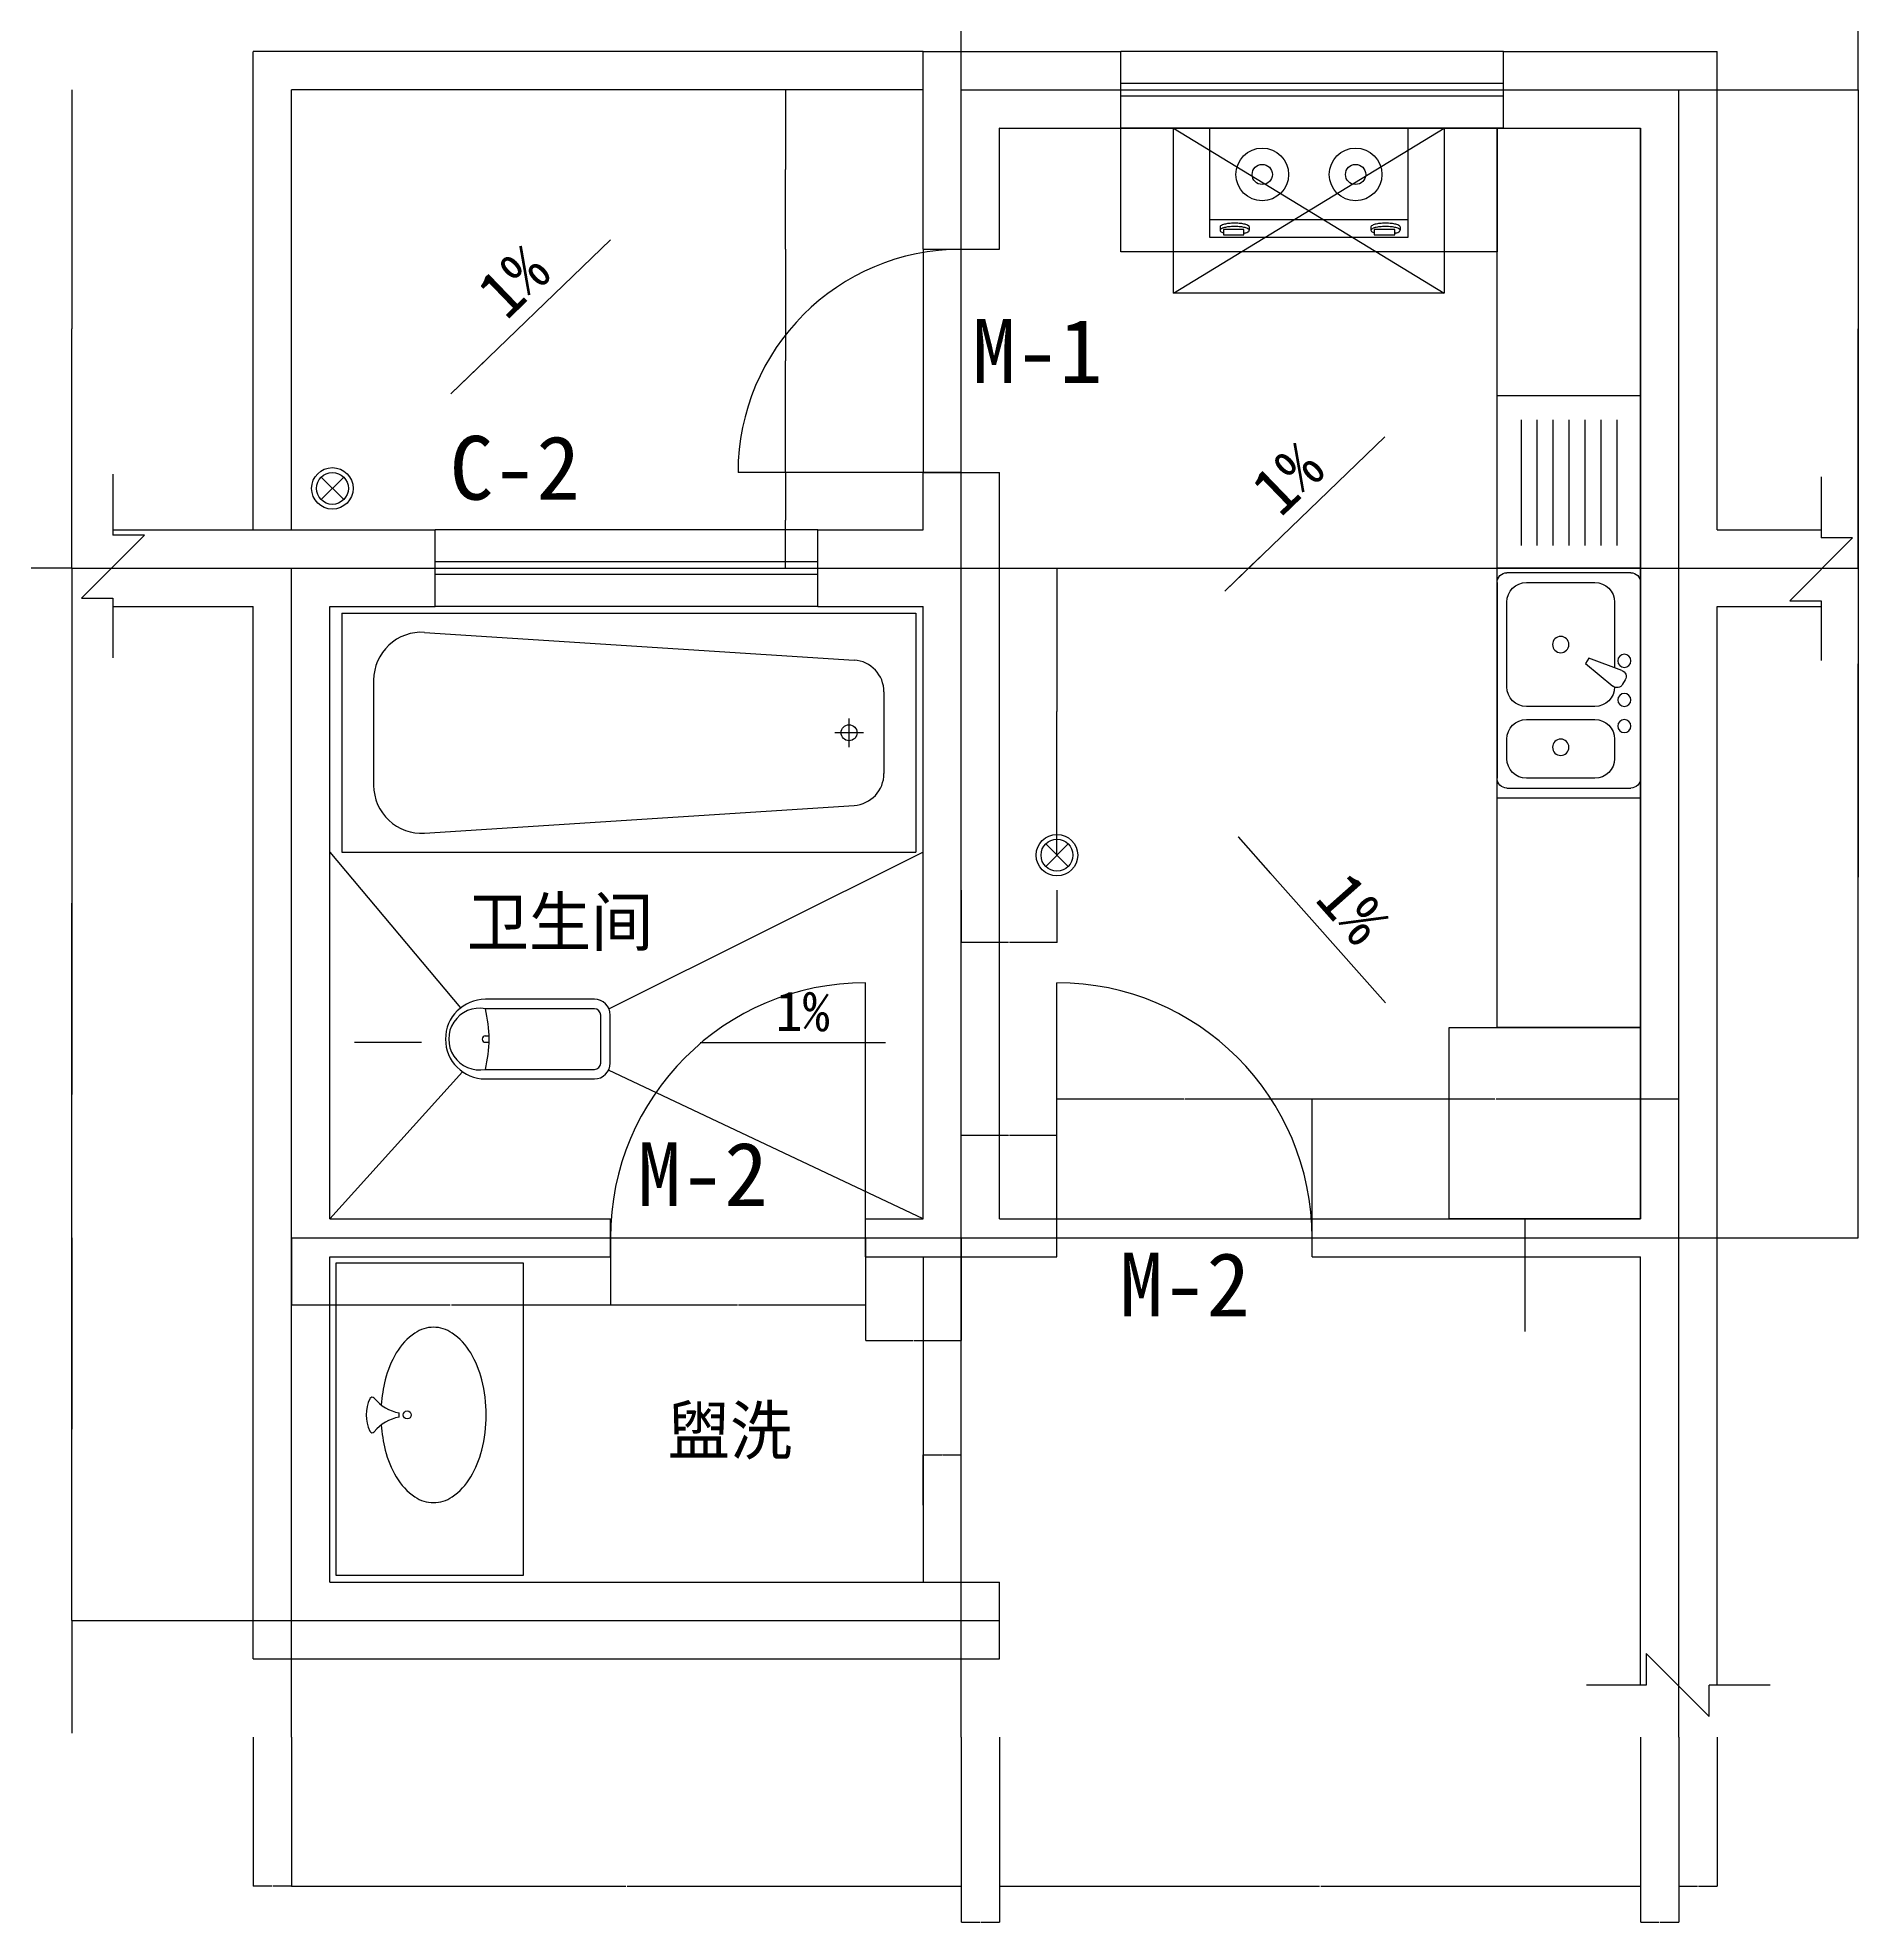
# Model space of a CAD drawing. Header units: metres. Extents: x -237648 to -195598, y -93947 to -64247.
# Drawn here: x -233630 to -227922, y -73260 to -67351 of the extents above; entities that cross this region are included whole.
import ezdxf

# ---------------------------------------------------------------- set-up
doc = ezdxf.new("R2010")
doc.units = ezdxf.units.M
for name, color, linetype in [('AXI', 1, 'Continuous'), ('PJ', 21, 'Continuous'), ('W', 5, 'Continuous')]:
    doc.layers.add(name, color=color, linetype=linetype)
doc.dimstyles.get("Standard").update_dxf_attribs({"dimtxt": 2.5, "dimasz": 2.5, "dimexe": 1.25, "dimexo": 0.625, "dimtad": 1, "dimcen": 2.5, "dimazin": 3, "dimtfac": 1, "dimtmove": 0, "dimatfit": 3})

# ---------------------------------------------------------------- blocks, each defined once
blk = doc.blocks.new('_E25ESP')
at = {"color": 0, "linetype": 'ByBlock'}
for p, q in [((0, -306.82), (0, 306.82)), ((30.68, 337.5), (419.32, 337.5)), ((357.95, 306.82), (143.18, 306.82)), ((450, 306.82), (450, -306.82)), ((81.82, 245.45), (81.82, 39.98)), ((419.32, -20.45), (419.32, 245.45)), ((58.92, 31.4), (162.53, 70.22)), ((162.53, 70.22), (172.76, 52.51)), ((48.39, 2.02), (56.63, -12.25)), ((172.76, 52.51), (87.34, -17.81)), ((143.18, -81.82), (357.95, -81.82)), ((357.95, -122.73), (143.18, -122.73)), ((81.82, -184.09), (81.82, -245.45)), ((419.32, -245.45), (419.32, -184.09)), ((419.32, -337.5), (30.68, -337.5)), ((143.18, -306.82), (357.95, -306.82))]:
    blk.add_line(p, q, dxfattribs=at)
for centre, radius in [((250.57, 112.5), 25.57), ((51.14, 61.36), 20.45), ((51.14, -61.36), 20.45), ((51.14, -143.18), 20.45), ((250.57, -209.66), 25.57)]:
    blk.add_circle(centre, radius, dxfattribs=at)
for centre, radius, start, end in [((30.68, 306.82), 30.68, 90, 180), ((143.18, 245.45), 61.36, 90, 180), ((357.95, 245.45), 61.36, 0, 90), ((419.32, 306.82), 30.68, 0, 90), ((66.1, 12.25), 20.45, 110.54, 210), ((74.34, -2.02), 20.45, 210, 309.46), ((143.18, -20.45), 61.36, 180, 270), ((357.95, -20.45), 61.36, 270, 0), ((143.18, -184.09), 61.36, 90, 180), ((357.95, -184.09), 61.36, 0, 90), ((143.18, -245.45), 61.36, 180, 270), ((357.95, -245.45), 61.36, 270, 0), ((30.68, -306.82), 30.68, 180, 270), ((419.32, -306.82), 30.68, 270, 0)]:
    blk.add_arc(centre, radius, start, end, dxfattribs=at)
blk = doc.blocks.new('KXP')
at = {"layer": 'PJ', "linetype": 'ByBlock'}
blk.add_line((-388.31, 496.85), (-388.31, 509.94), dxfattribs=at)
at = {"layer": 'PJ'}
blk.add_lwpolyline([(-585.9, 980), (0, 980), (0, 0), (-585.9, 0)], close=True, dxfattribs=at)
for points in [[(-444.66, 472.02, 0.04), (-432.26, 393.22, 0.07), (-397.42, 308.94, 0.11), (-338.84, 246.5, 0.15), (-280.74, 228.39, 0.15), (-222.65, 246.5, 0.11), (-164.07, 308.94, 0.07), (-129.23, 393.22, 0.06), (-115.74, 503.39, 0.06), (-129.23, 613.57, 0.07), (-164.07, 697.85, 0.11), (-222.65, 760.29, 0.15), (-280.74, 778.39, 0.15)], [(-280.74, 778.39, 0.15), (-338.84, 760.29, 0.11), (-397.42, 697.85, 0.07), (-432.26, 613.57, 0.04), (-444.66, 534.77, 0.06)]]:
    blk.add_lwpolyline(points, format="xyb", dxfattribs=at)
at = {"layer": 'PJ', "linetype": 'ByBlock'}
blk.add_circle((-363.18, 503.39), 12.57, dxfattribs=at)
at = {"layer": 'PJ'}
for centre, radius, start, end in [((-375.32, 503.39), 116.63, 154.02, 205.98), ((-472.97, 550.98), 8, 39.44, 154.02), ((-364.6, 640.12), 132.32, 219.44, 259.68), ((-364.6, 366.67), 132.32, 100.32, 140.56), ((-472.97, 455.81), 8, 205.98, 320.56)]:
    blk.add_arc(centre, radius, start, end, dxfattribs=at)
blk = doc.blocks.new('BATH1')
for p, q in [((383.61, 1800.49), (383.61, 1050.49)), ((383.61, 1800.49), (2183.61, 1800.49)), ((2183.61, 1800.49), (2183.61, 1050.49)), ((643.26, 1740.19), (1990.05, 1653.3)), ((483.61, 1590.5), (483.61, 1260.48)), ((2083.61, 1553.51), (2083.61, 1297.47)), ((2019.09, 1425.49), (1929.09, 1425.49)), ((1974.09, 1380.49), (1974.09, 1470.49)), ((643.26, 1110.79), (1990.05, 1197.68)), ((383.61, 1050.49), (2183.61, 1050.49))]:
    blk.add_line(p, q)
blk.add_circle((1974.09, 1425.49), 25)
for centre, radius, start, end in [((633.61, 1590.5), 150, 86.31, 180), ((1983.61, 1553.51), 100, 0, 86.31), ((633.61, 1260.48), 150, 180, 273.69), ((1983.61, 1297.47), 100, 273.69, 0)]:
    blk.add_arc(centre, radius, start, end)
blk = doc.blocks.new('DW')
at = {"layer": 'PJ'}
for p, q in [((76.21, 195.72), (-73.79, 195.72)), ((-123.79, 145.72), (-123.79, -195.95)), ((-93.79, 145.72), (-93.79, -195.95)), ((76.21, 165.72), (-73.79, 165.72)), ((96.21, -195.95), (96.21, 145.72)), ((126.21, -195.95), (126.21, 145.72)), ((-8.79, -196.08), (-8.79, -184.46)), ((11.21, -196.08), (11.21, -184.46))]:
    blk.add_line(p, q, dxfattribs=at)
for centre, radius, start, end in [((-73.79, 145.72), 50, 90, 180), ((76.21, 145.72), 50, 0, 90), ((-73.79, 145.72), 20, 90, 180), ((76.21, 145.72), 20, 0, 90), ((1.21, -195.95), 125, 180, 0), ((1.21, -214.21), 96.74, 169.12, 10.88), ((1.21, -578.66), 394.33, 76.06, 103.94), ((1.21, -195.89), 10, 181.09, 358.91)]:
    blk.add_arc(centre, radius, start, end, dxfattribs=at)
blk = doc.blocks.new('_CLOSEDFILLED')
at = {"color": 0, "linetype": 'BYBLOCK'}
blk.add_solid([(-1, 0), (0, 0), (-1, 0)], dxfattribs=at)
blk = doc.blocks.new('*D1')
for p, q in [((-233523.46, -69013.99), (-233523.46, -70663.99)), ((-233523.71, -70663.99), (-233523.96, -70663.99)), ((-233523.46, -72313.99), (-233523.46, -70663.99)), ((-233523.46, -70663.99), (-233523.46, -70663.99)), ((-233523.21, -70663.99), (-233522.96, -70663.99))]:
    blk.add_line(p, q)
at = {"layer": 'Defpoints'}
for p in [(-233523.46, -69013.99), (-233523.46, -70663.99), (-233523.46, -72313.99)]:
    blk.add_point(p, dxfattribs=at)
at = {"xscale": 0.25, "yscale": 0.25}
blk.add_blockref('_CLOSEDFILLED', (-233523.46, -70663.99), dxfattribs=at)
at = {"xscale": 0.25, "yscale": 0.25, "rotation": 180}
blk.add_blockref('_CLOSEDFILLED', (-233523.46, -70663.99), dxfattribs=at)
at = {"insert": (-233523.46, -70662.865), "char_height": 1, "attachment_point": 5}
blk.add_mtext('0', dxfattribs=at)
blk = doc.blocks.new('*D5')
for p, q in [((-227922.52, -67513.99), (-227922.52, -68263.99)), ((-227922.77, -68263.99), (-227923.02, -68263.99)), ((-227922.52, -69013.99), (-227922.52, -68263.99)), ((-227922.52, -68263.99), (-227922.52, -68263.99)), ((-227922.27, -68263.99), (-227922.02, -68263.99))]:
    blk.add_line(p, q)
at = {"layer": 'Defpoints'}
for p in [(-227922.52, -67513.99), (-227922.52, -68263.99), (-227922.52, -69013.99)]:
    blk.add_point(p, dxfattribs=at)
at = {"xscale": 0.25, "yscale": 0.25}
blk.add_blockref('_CLOSEDFILLED', (-227922.52, -68263.99), dxfattribs=at)
at = {"xscale": 0.25, "yscale": 0.25, "rotation": 180}
blk.add_blockref('_CLOSEDFILLED', (-227922.52, -68263.99), dxfattribs=at)
at = {"insert": (-227922.52, -68262.865), "char_height": 1, "attachment_point": 5}
blk.add_mtext('0', dxfattribs=at)
blk = doc.blocks.new('*D8')
for p, q in [((-227922.52, -69013.99), (-227922.52, -69983.03)), ((-227922.77, -69983.03), (-227923.02, -69983.03)), ((-227922.52, -71113.99), (-227922.52, -69983.03)), ((-227922.52, -69983.03), (-227922.52, -69983.03)), ((-227922.27, -69983.03), (-227922.02, -69983.03))]:
    blk.add_line(p, q)
at = {"layer": 'Defpoints'}
for p in [(-227922.52, -69013.99), (-227922.52, -69983.03), (-227922.52, -71113.99)]:
    blk.add_point(p, dxfattribs=at)
at = {"xscale": 0.25, "yscale": 0.25}
blk.add_blockref('_CLOSEDFILLED', (-227922.52, -69983.03), dxfattribs=at)
at = {"xscale": 0.25, "yscale": 0.25, "rotation": 180}
blk.add_blockref('_CLOSEDFILLED', (-227922.52, -69983.03), dxfattribs=at)
at = {"insert": (-227922.52, -69981.905), "char_height": 1, "attachment_point": 5}
blk.add_mtext('0', dxfattribs=at)
blk = doc.blocks.new('*D12')
for p, q in [((-233523.46, -67513.99), (-233523.46, -68263.99)), ((-233523.71, -68263.99), (-233523.96, -68263.99)), ((-233523.46, -69013.99), (-233523.46, -68263.99)), ((-233523.46, -68263.99), (-233523.46, -68263.99)), ((-233523.21, -68263.99), (-233522.96, -68263.99))]:
    blk.add_line(p, q)
at = {"layer": 'Defpoints'}
for p in [(-233523.46, -67513.99), (-233523.46, -68263.99), (-233523.46, -69013.99)]:
    blk.add_point(p, dxfattribs=at)
at = {"xscale": 0.25, "yscale": 0.25}
blk.add_blockref('_CLOSEDFILLED', (-233523.46, -68263.99), dxfattribs=at)
at = {"xscale": 0.25, "yscale": 0.25, "rotation": 180}
blk.add_blockref('_CLOSEDFILLED', (-233523.46, -68263.99), dxfattribs=at)
at = {"insert": (-233523.46, -68262.865), "char_height": 1, "attachment_point": 5}
blk.add_mtext('0', dxfattribs=at)
blk = doc.blocks.new('*D30')
for p, q in [((-233523.46, -71113.99), (-233523.46, -71713.99)), ((-233523.71, -71713.99), (-233523.96, -71713.99)), ((-233523.46, -72313.99), (-233523.46, -71713.99)), ((-233523.46, -71713.99), (-233523.46, -71713.99)), ((-233523.21, -71713.99), (-233522.96, -71713.99))]:
    blk.add_line(p, q)
at = {"layer": 'Defpoints'}
for p in [(-233523.46, -71113.99), (-233523.46, -71713.99), (-233523.46, -72313.99)]:
    blk.add_point(p, dxfattribs=at)
at = {"xscale": 0.25, "yscale": 0.25}
blk.add_blockref('_CLOSEDFILLED', (-233523.46, -71713.99), dxfattribs=at)
at = {"xscale": 0.25, "yscale": 0.25, "rotation": 180}
blk.add_blockref('_CLOSEDFILLED', (-233523.46, -71713.99), dxfattribs=at)
at = {"insert": (-233523.46, -71712.865), "char_height": 1, "attachment_point": 5}
blk.add_mtext('0', dxfattribs=at)
blk = doc.blocks.new('*D31')
for p, q in [((-233523.46, -69013.99), (-233523.46, -70063.99)), ((-233523.71, -70063.99), (-233523.96, -70063.99)), ((-233523.46, -71113.99), (-233523.46, -70063.99)), ((-233523.46, -70063.99), (-233523.46, -70063.99)), ((-233523.21, -70063.99), (-233522.96, -70063.99))]:
    blk.add_line(p, q)
at = {"layer": 'Defpoints'}
for p in [(-233523.46, -69013.99), (-233523.46, -70063.99), (-233523.46, -71113.99)]:
    blk.add_point(p, dxfattribs=at)
at = {"xscale": 0.25, "yscale": 0.25}
blk.add_blockref('_CLOSEDFILLED', (-233523.46, -70063.99), dxfattribs=at)
at = {"xscale": 0.25, "yscale": 0.25, "rotation": 180}
blk.add_blockref('_CLOSEDFILLED', (-233523.46, -70063.99), dxfattribs=at)
at = {"insert": (-233523.46, -70062.865), "char_height": 1, "attachment_point": 5}
blk.add_mtext('0', dxfattribs=at)
blk = doc.blocks.new('*D35')
for p, q in [((-227922.52, -67513.99), (-227922.52, -69313.99)), ((-227922.77, -69313.99), (-227923.02, -69313.99)), ((-227922.52, -71113.99), (-227922.52, -69313.99)), ((-227922.52, -69313.99), (-227922.52, -69313.99)), ((-227922.27, -69313.99), (-227922.02, -69313.99))]:
    blk.add_line(p, q)
at = {"layer": 'Defpoints'}
for p in [(-227922.52, -67513.99), (-227922.52, -69313.99), (-227922.52, -71113.99)]:
    blk.add_point(p, dxfattribs=at)
at = {"xscale": 0.25, "yscale": 0.25}
blk.add_blockref('_CLOSEDFILLED', (-227922.52, -69313.99), dxfattribs=at)
at = {"xscale": 0.25, "yscale": 0.25, "rotation": 180}
blk.add_blockref('_CLOSEDFILLED', (-227922.52, -69313.99), dxfattribs=at)
at = {"insert": (-227922.52, -69312.865), "char_height": 1, "attachment_point": 5}
blk.add_mtext('0', dxfattribs=at)
blk = doc.blocks.new('*D36')
for p, q in [((-232834.47, -72679.45), (-232834.47, -73147.01)), ((-230734.47, -72679.45), (-230734.47, -73147.01)), ((-232834.22, -73147.01), (-231786.47, -73147.01)), ((-231782.47, -73147.01), (-230734.72, -73147.01))]:
    blk.add_line(p, q)
at = {"layer": 'Defpoints'}
for p in [(-232834.47, -72679.45), (-230734.47, -72679.45), (-232834.47, -73147.01)]:
    blk.add_point(p, dxfattribs=at)
at = {"xscale": 0.25, "yscale": 0.25, "rotation": 180}
blk.add_blockref('_CLOSEDFILLED', (-232834.47, -73147.01), dxfattribs=at)
at = {"xscale": 0.25, "yscale": 0.25}
blk.add_blockref('_CLOSEDFILLED', (-230734.47, -73147.01), dxfattribs=at)
at = {"insert": (-231784.47, -73147.01), "char_height": 1, "attachment_point": 5}
blk.add_mtext('2100', dxfattribs=at)
blk = doc.blocks.new('*D41')
for p, q in [((-232834.47, -71113.99), (-232834.47, -71323.47)), ((-231834.47, -71113.99), (-231834.47, -71323.47)), ((-232834.22, -71323.47), (-232336.47, -71323.47)), ((-232332.47, -71323.47), (-231834.72, -71323.47))]:
    blk.add_line(p, q)
at = {"layer": 'Defpoints'}
for p in [(-232834.47, -71113.99), (-231834.47, -71113.99), (-232834.47, -71323.47)]:
    blk.add_point(p, dxfattribs=at)
at = {"xscale": 0.25, "yscale": 0.25, "rotation": 180}
blk.add_blockref('_CLOSEDFILLED', (-232834.47, -71323.47), dxfattribs=at)
at = {"xscale": 0.25, "yscale": 0.25}
blk.add_blockref('_CLOSEDFILLED', (-231834.47, -71323.47), dxfattribs=at)
at = {"insert": (-232334.47, -71323.47), "char_height": 1, "attachment_point": 5}
blk.add_mtext('1000', dxfattribs=at)
blk = doc.blocks.new('*D42')
for p, q in [((-231834.47, -71113.99), (-231834.47, -71323.47)), ((-231034.47, -71113.99), (-231034.47, -71323.47)), ((-231834.22, -71323.47), (-231435.97, -71323.47)), ((-231432.97, -71323.47), (-231034.72, -71323.47))]:
    blk.add_line(p, q)
at = {"layer": 'Defpoints'}
for p in [(-231834.47, -71113.99), (-231034.47, -71113.99), (-231834.47, -71323.47)]:
    blk.add_point(p, dxfattribs=at)
at = {"xscale": 0.25, "yscale": 0.25, "rotation": 180}
blk.add_blockref('_CLOSEDFILLED', (-231834.47, -71323.47), dxfattribs=at)
at = {"xscale": 0.25, "yscale": 0.25}
blk.add_blockref('_CLOSEDFILLED', (-231034.47, -71323.47), dxfattribs=at)
at = {"insert": (-231434.47, -71323.47), "char_height": 1, "attachment_point": 5}
blk.add_mtext('800', dxfattribs=at)
blk = doc.blocks.new('*D43')
for p, q in [((-231034.47, -71113.99), (-231034.47, -71435.97)), ((-230734.47, -71113.99), (-230734.47, -71435.97)), ((-231034.22, -71435.97), (-230885.97, -71435.97)), ((-230882.97, -71435.97), (-230734.72, -71435.97))]:
    blk.add_line(p, q)
at = {"layer": 'Defpoints'}
for p in [(-231034.47, -71113.99), (-230734.47, -71113.99), (-231034.47, -71435.97)]:
    blk.add_point(p, dxfattribs=at)
at = {"xscale": 0.25, "yscale": 0.25, "rotation": 180}
blk.add_blockref('_CLOSEDFILLED', (-231034.47, -71435.97), dxfattribs=at)
at = {"xscale": 0.25, "yscale": 0.25}
blk.add_blockref('_CLOSEDFILLED', (-230734.47, -71435.97), dxfattribs=at)
at = {"insert": (-230884.47, -71435.97), "char_height": 1, "attachment_point": 5}
blk.add_mtext('300', dxfattribs=at)
blk = doc.blocks.new('*D44')
for p, q in [((-230734.47, -71113.99), (-230734.47, -70792.01)), ((-230734.22, -70792.01), (-230585.97, -70792.01)), ((-230582.97, -70792.01), (-230434.72, -70792.01)), ((-230434.47, -71113.99), (-230434.47, -70792.01))]:
    blk.add_line(p, q)
at = {"layer": 'Defpoints'}
for p in [(-230734.47, -70792.01), (-230734.47, -71113.99), (-230434.47, -71113.99)]:
    blk.add_point(p, dxfattribs=at)
at = {"xscale": 0.25, "yscale": 0.25, "rotation": 180}
blk.add_blockref('_CLOSEDFILLED', (-230734.47, -70792.01), dxfattribs=at)
at = {"xscale": 0.25, "yscale": 0.25}
blk.add_blockref('_CLOSEDFILLED', (-230434.47, -70792.01), dxfattribs=at)
at = {"insert": (-230584.47, -70792.01), "char_height": 1, "attachment_point": 5}
blk.add_mtext('300', dxfattribs=at)
blk = doc.blocks.new('*D45')
for p, q in [((-230035.97, -70679.51), (-230434.72, -70679.51)), ((-230434.47, -71113.99), (-230434.47, -70679.51)), ((-229634.22, -70679.51), (-230032.97, -70679.51)), ((-229634.47, -71113.99), (-229634.47, -70679.51))]:
    blk.add_line(p, q)
at = {"layer": 'Defpoints'}
for p in [(-229634.47, -70679.51), (-230434.47, -71113.99), (-229634.47, -71113.99)]:
    blk.add_point(p, dxfattribs=at)
at = {"xscale": 0.25, "yscale": 0.25}
blk.add_blockref('_CLOSEDFILLED', (-230434.47, -70679.51), dxfattribs=at)
at = {"xscale": 0.25, "yscale": 0.25, "rotation": 180}
blk.add_blockref('_CLOSEDFILLED', (-229634.47, -70679.51), dxfattribs=at)
at = {"insert": (-230034.47, -70679.51), "char_height": 1, "attachment_point": 5}
blk.add_mtext('800', dxfattribs=at)
blk = doc.blocks.new('*D46')
for p, q in [((-229061.47, -70679.51), (-229634.72, -70679.51)), ((-229634.47, -71113.99), (-229634.47, -70679.51)), ((-228484.22, -70679.51), (-229057.47, -70679.51)), ((-228484.47, -71113.99), (-228484.47, -70679.51))]:
    blk.add_line(p, q)
at = {"layer": 'Defpoints'}
for p in [(-228484.47, -70679.51), (-229634.47, -71113.99), (-228484.47, -71113.99)]:
    blk.add_point(p, dxfattribs=at)
at = {"xscale": 0.25, "yscale": 0.25}
blk.add_blockref('_CLOSEDFILLED', (-229634.47, -70679.51), dxfattribs=at)
at = {"xscale": 0.25, "yscale": 0.25, "rotation": 180}
blk.add_blockref('_CLOSEDFILLED', (-228484.47, -70679.51), dxfattribs=at)
at = {"insert": (-229059.47, -70679.51), "char_height": 1, "attachment_point": 5}
blk.add_mtext('1150', dxfattribs=at)
blk = doc.blocks.new('*D47')
for p, q in [((-232954.47, -72679.45), (-232954.47, -73147.01)), ((-232834.47, -72679.45), (-232834.47, -73147.01)), ((-232895.97, -73147.01), (-232954.72, -73147.01)), ((-232834.22, -73147.01), (-232892.97, -73147.01))]:
    blk.add_line(p, q)
at = {"layer": 'Defpoints'}
for p in [(-232954.47, -72679.45), (-232834.47, -72679.45), (-232834.47, -73147.01)]:
    blk.add_point(p, dxfattribs=at)
at = {"xscale": 0.25, "yscale": 0.25}
blk.add_blockref('_CLOSEDFILLED', (-232954.47, -73147.01), dxfattribs=at)
at = {"xscale": 0.25, "yscale": 0.25, "rotation": 180}
blk.add_blockref('_CLOSEDFILLED', (-232834.47, -73147.01), dxfattribs=at)
at = {"insert": (-232894.47, -73147.01), "char_height": 1, "attachment_point": 5}
blk.add_mtext('120', dxfattribs=at)
blk = doc.blocks.new('*D73')
for p, q in [((-227922.77, -67160.66), (-227923.02, -67160.66)), ((-227922.52, -67513.99), (-227922.52, -67160.66)), ((-227922.52, -67393.99), (-227922.52, -67160.66)), ((-227922.52, -67160.66), (-227922.52, -67160.66)), ((-227922.27, -67160.66), (-227922.02, -67160.66))]:
    blk.add_line(p, q)
at = {"layer": 'Defpoints'}
for p in [(-227922.52, -67160.66), (-227922.52, -67393.99), (-227922.52, -67513.99)]:
    blk.add_point(p, dxfattribs=at)
at = {"xscale": 0.25, "yscale": 0.25}
blk.add_blockref('_CLOSEDFILLED', (-227922.52, -67160.66), dxfattribs=at)
at = {"xscale": 0.25, "yscale": 0.25, "rotation": 180}
blk.add_blockref('_CLOSEDFILLED', (-227922.52, -67160.66), dxfattribs=at)
at = {"insert": (-227922.52, -67159.535), "char_height": 1, "attachment_point": 5}
blk.add_mtext('0', dxfattribs=at)
blk = doc.blocks.new('*D86')
for p, q in [((-231285.24, -67514.49), (-231285.24, -67764.24)), ((-231285.49, -67764.24), (-231285.74, -67764.24)), ((-231285.24, -68013.99), (-231285.24, -67764.24)), ((-231285.24, -67764.24), (-231285.24, -67764.24)), ((-231284.99, -67764.24), (-231284.74, -67764.24))]:
    blk.add_line(p, q)
at = {"layer": 'Defpoints'}
for p in [(-231285.24, -67514.49), (-231285.24, -67764.24), (-231285.24, -68013.99)]:
    blk.add_point(p, dxfattribs=at)
at = {"xscale": 0.25, "yscale": 0.25}
blk.add_blockref('_CLOSEDFILLED', (-231285.24, -67764.24), dxfattribs=at)
at = {"xscale": 0.25, "yscale": 0.25, "rotation": 180}
blk.add_blockref('_CLOSEDFILLED', (-231285.24, -67764.24), dxfattribs=at)
at = {"insert": (-231285.24, -67763.115), "char_height": 1, "attachment_point": 5}
blk.add_mtext('0', dxfattribs=at)
blk = doc.blocks.new('*D87')
for p, q in [((-231285.24, -68013.99), (-231285.24, -68363.99)), ((-231285.49, -68363.99), (-231285.74, -68363.99)), ((-231285.24, -68713.99), (-231285.24, -68363.99)), ((-231285.24, -68363.99), (-231285.24, -68363.99)), ((-231284.99, -68363.99), (-231284.74, -68363.99))]:
    blk.add_line(p, q)
at = {"layer": 'Defpoints'}
for p in [(-231285.24, -68013.99), (-231285.24, -68363.99), (-231285.24, -68713.99)]:
    blk.add_point(p, dxfattribs=at)
at = {"xscale": 0.25, "yscale": 0.25}
blk.add_blockref('_CLOSEDFILLED', (-231285.24, -68363.99), dxfattribs=at)
at = {"xscale": 0.25, "yscale": 0.25, "rotation": 180}
blk.add_blockref('_CLOSEDFILLED', (-231285.24, -68363.99), dxfattribs=at)
at = {"insert": (-231285.24, -68362.865), "char_height": 1, "attachment_point": 5}
blk.add_mtext('0', dxfattribs=at)
blk = doc.blocks.new('*D88')
for p, q in [((-231285.24, -68713.99), (-231285.24, -68863.99)), ((-231285.49, -68863.99), (-231285.74, -68863.99)), ((-231285.24, -69013.99), (-231285.24, -68863.99)), ((-231285.24, -68863.99), (-231285.24, -68863.99)), ((-231284.99, -68863.99), (-231284.74, -68863.99))]:
    blk.add_line(p, q)
at = {"layer": 'Defpoints'}
for p in [(-231285.24, -68713.99), (-231285.24, -68863.99), (-231285.24, -69013.99)]:
    blk.add_point(p, dxfattribs=at)
at = {"xscale": 0.25, "yscale": 0.25}
blk.add_blockref('_CLOSEDFILLED', (-231285.24, -68863.99), dxfattribs=at)
at = {"xscale": 0.25, "yscale": 0.25, "rotation": 180}
blk.add_blockref('_CLOSEDFILLED', (-231285.24, -68863.99), dxfattribs=at)
at = {"insert": (-231285.24, -68862.865), "char_height": 1, "attachment_point": 5}
blk.add_mtext('0', dxfattribs=at)
blk = doc.blocks.new('*D192')
for p, q in [((-230854.47, -71952.48), (-230854.47, -71793.9)), ((-230854.22, -71793.9), (-230795.97, -71793.9)), ((-230792.97, -71793.9), (-230734.72, -71793.9)), ((-230734.47, -71952.48), (-230734.47, -71793.9))]:
    blk.add_line(p, q)
at = {"layer": 'Defpoints'}
for p in [(-230854.47, -71793.9), (-230854.47, -71952.48), (-230734.47, -71952.48)]:
    blk.add_point(p, dxfattribs=at)
at = {"xscale": 0.25, "yscale": 0.25, "rotation": 180}
blk.add_blockref('_CLOSEDFILLED', (-230854.47, -71793.9), dxfattribs=at)
at = {"xscale": 0.25, "yscale": 0.25}
blk.add_blockref('_CLOSEDFILLED', (-230734.47, -71793.9), dxfattribs=at)
at = {"insert": (-230794.47, -71793.9), "char_height": 1, "attachment_point": 5}
blk.add_mtext('120', dxfattribs=at)
blk = doc.blocks.new('*D196')
for p, q in [((-228967.15, -71053.99), (-228967.15, -71407.32)), ((-228967.15, -71173.99), (-228967.15, -71407.32)), ((-228967.4, -71407.32), (-228967.65, -71407.32)), ((-228967.15, -71407.32), (-228967.15, -71407.32)), ((-228966.9, -71407.32), (-228966.65, -71407.32))]:
    blk.add_line(p, q)
at = {"layer": 'Defpoints'}
for p in [(-228967.15, -71053.99), (-228967.15, -71173.99), (-228967.15, -71407.32)]:
    blk.add_point(p, dxfattribs=at)
at = {"xscale": 0.25, "yscale": 0.25}
blk.add_blockref('_CLOSEDFILLED', (-228967.15, -71407.32), dxfattribs=at)
at = {"xscale": 0.25, "yscale": 0.25, "rotation": 180}
blk.add_blockref('_CLOSEDFILLED', (-228967.15, -71407.32), dxfattribs=at)
at = {"insert": (-228967.15, -71406.195), "char_height": 1, "attachment_point": 5}
blk.add_mtext('0', dxfattribs=at)
blk = doc.blocks.new('*D236')
for p, q in [((-230614.47, -72679.45), (-230614.47, -73147.01)), ((-228604.47, -72679.45), (-228604.47, -73147.01)), ((-230614.22, -73147.01), (-229611.47, -73147.01)), ((-229607.47, -73147.01), (-228604.72, -73147.01))]:
    blk.add_line(p, q)
at = {"layer": 'Defpoints'}
for p in [(-230614.47, -72679.45), (-228604.47, -72679.45), (-230614.47, -73147.01)]:
    blk.add_point(p, dxfattribs=at)
at = {"xscale": 0.25, "yscale": 0.25, "rotation": 180}
blk.add_blockref('_CLOSEDFILLED', (-230614.47, -73147.01), dxfattribs=at)
at = {"xscale": 0.25, "yscale": 0.25}
blk.add_blockref('_CLOSEDFILLED', (-228604.47, -73147.01), dxfattribs=at)
at = {"insert": (-229609.47, -73147.01), "char_height": 1, "attachment_point": 5}
blk.add_mtext('2010', dxfattribs=at)
blk = doc.blocks.new('*D237')
for p, q in [((-228484.47, -72679.45), (-228484.47, -73147.01)), ((-228364.47, -72679.45), (-228364.47, -73147.01)), ((-228484.22, -73147.01), (-228425.97, -73147.01)), ((-228422.97, -73147.01), (-228364.72, -73147.01))]:
    blk.add_line(p, q)
at = {"layer": 'Defpoints'}
for p in [(-228484.47, -72679.45), (-228364.47, -72679.45), (-228484.47, -73147.01)]:
    blk.add_point(p, dxfattribs=at)
at = {"xscale": 0.25, "yscale": 0.25, "rotation": 180}
blk.add_blockref('_CLOSEDFILLED', (-228484.47, -73147.01), dxfattribs=at)
at = {"xscale": 0.25, "yscale": 0.25}
blk.add_blockref('_CLOSEDFILLED', (-228364.47, -73147.01), dxfattribs=at)
at = {"insert": (-228424.47, -73147.01), "char_height": 1, "attachment_point": 5}
blk.add_mtext('120', dxfattribs=at)
blk = doc.blocks.new('*D238')
for p, q in [((-230734.47, -72679.45), (-230734.47, -73259.51)), ((-230614.47, -72679.45), (-230614.47, -73259.51)), ((-230734.22, -73259.51), (-230675.97, -73259.51)), ((-230672.97, -73259.51), (-230614.72, -73259.51))]:
    blk.add_line(p, q)
at = {"layer": 'Defpoints'}
for p in [(-230734.47, -72679.45), (-230614.47, -72679.45), (-230734.47, -73259.51)]:
    blk.add_point(p, dxfattribs=at)
at = {"xscale": 0.25, "yscale": 0.25, "rotation": 180}
blk.add_blockref('_CLOSEDFILLED', (-230734.47, -73259.51), dxfattribs=at)
at = {"xscale": 0.25, "yscale": 0.25}
blk.add_blockref('_CLOSEDFILLED', (-230614.47, -73259.51), dxfattribs=at)
at = {"insert": (-230674.47, -73259.51), "char_height": 1, "attachment_point": 5}
blk.add_mtext('120', dxfattribs=at)
blk = doc.blocks.new('*D239')
for p, q in [((-228604.47, -72679.45), (-228604.47, -73259.51)), ((-228484.47, -72679.45), (-228484.47, -73259.51)), ((-228604.22, -73259.51), (-228545.97, -73259.51)), ((-228542.97, -73259.51), (-228484.72, -73259.51))]:
    blk.add_line(p, q)
at = {"layer": 'Defpoints'}
for p in [(-228604.47, -72679.45), (-228484.47, -72679.45), (-228604.47, -73259.51)]:
    blk.add_point(p, dxfattribs=at)
at = {"xscale": 0.25, "yscale": 0.25, "rotation": 180}
blk.add_blockref('_CLOSEDFILLED', (-228604.47, -73259.51), dxfattribs=at)
at = {"xscale": 0.25, "yscale": 0.25}
blk.add_blockref('_CLOSEDFILLED', (-228484.47, -73259.51), dxfattribs=at)
at = {"insert": (-228544.47, -73259.51), "char_height": 1, "attachment_point": 5}
blk.add_mtext('120', dxfattribs=at)
blk = doc.blocks.new('*D244')
for p, q in [((-233523.46, -72313.99), (-233523.46, -72667.32)), ((-233523.46, -72433.99), (-233523.46, -72667.32)), ((-233523.71, -72667.32), (-233523.96, -72667.32)), ((-233523.46, -72667.32), (-233523.46, -72667.32)), ((-233523.21, -72667.32), (-233522.96, -72667.32))]:
    blk.add_line(p, q)
at = {"layer": 'Defpoints'}
for p in [(-233523.46, -72313.99), (-233523.46, -72433.99), (-233523.46, -72667.32)]:
    blk.add_point(p, dxfattribs=at)
at = {"xscale": 0.25, "yscale": 0.25}
blk.add_blockref('_CLOSEDFILLED', (-233523.46, -72667.32), dxfattribs=at)
at = {"xscale": 0.25, "yscale": 0.25, "rotation": 180}
blk.add_blockref('_CLOSEDFILLED', (-233523.46, -72667.32), dxfattribs=at)
at = {"insert": (-233523.46, -72666.195), "char_height": 1, "attachment_point": 5}
blk.add_mtext('0', dxfattribs=at)
blk = doc.blocks.new('*D362')
for p, q in [((-230434.47, -69013.99), (-230434.47, -69463.99)), ((-230434.72, -69463.99), (-230434.97, -69463.99)), ((-230434.47, -69913.99), (-230434.47, -69463.99)), ((-230434.47, -69463.99), (-230434.47, -69463.99)), ((-230434.22, -69463.99), (-230433.97, -69463.99))]:
    blk.add_line(p, q)
at = {"layer": 'Defpoints'}
for p in [(-230434.47, -69013.99), (-230434.47, -69463.99), (-230434.47, -69913.99)]:
    blk.add_point(p, dxfattribs=at)
at = {"xscale": 0.25, "yscale": 0.25}
blk.add_blockref('_CLOSEDFILLED', (-230434.47, -69463.99), dxfattribs=at)
at = {"xscale": 0.25, "yscale": 0.25, "rotation": 180}
blk.add_blockref('_CLOSEDFILLED', (-230434.47, -69463.99), dxfattribs=at)
at = {"insert": (-230434.47, -69462.865), "char_height": 1, "attachment_point": 5}
blk.add_mtext('0', dxfattribs=at)
blk = doc.blocks.new('*D363')
for p, q in [((-230734.47, -70023.46), (-230734.47, -70188.31)), ((-230434.47, -70023.46), (-230434.47, -70188.31)), ((-230585.97, -70188.31), (-230734.72, -70188.31)), ((-230434.22, -70188.31), (-230582.97, -70188.31))]:
    blk.add_line(p, q)
at = {"layer": 'Defpoints'}
for p in [(-230734.47, -70023.46), (-230434.47, -70023.46), (-230434.47, -70188.31)]:
    blk.add_point(p, dxfattribs=at)
at = {"xscale": 0.25, "yscale": 0.25}
blk.add_blockref('_CLOSEDFILLED', (-230734.47, -70188.31), dxfattribs=at)
at = {"xscale": 0.25, "yscale": 0.25, "rotation": 180}
blk.add_blockref('_CLOSEDFILLED', (-230434.47, -70188.31), dxfattribs=at)
at = {"insert": (-230584.47, -70188.31), "char_height": 1, "attachment_point": 5}
blk.add_mtext('300', dxfattribs=at)

msp = doc.modelspace()

# ---------------------------------------------------------------- linework, layer by layer
for p, q in [((-232954.47, -68893.99), (-232954.47, -67394.49)), ((-230854.47, -67393.99), (-232953.97, -67393.99)), ((-229034.47, -67393.99), (-230234.47, -67393.99)), ((-232834.47, -68893.99), (-232834.47, -67514.49)), ((-230854.47, -67513.99), (-232833.97, -67513.99)), ((-229034.47, -67493.99), (-230234.47, -67493.99)), ((-229034.47, -67533.99), (-230234.47, -67533.99)), ((-229034.47, -67633.99), (-230234.47, -67633.99)), ((-230068.88, -67633.99), (-229220.06, -68152.18)), ((-230068.88, -68152.18), (-229220.06, -67633.99)), ((-229955.86, -67633.99), (-229955.86, -67976.44)), ((-229333.08, -67633.99), (-229955.86, -67633.99)), ((-229333.08, -67976.44), (-229333.08, -67633.99)), ((-229955.86, -67920.74), (-229333.08, -67920.74)), ((-229923.26, -67942.95), (-229923.14, -67954.66)), ((-229848.12, -67952.43), (-229912.79, -67952.43)), ((-229912.79, -67952.43), (-229912.79, -67969.05)), ((-229848.12, -67969.05), (-229848.12, -67952.43)), ((-229831.5, -67944.13), (-229831.5, -67954.65)), ((-229450.26, -67942.95), (-229450.14, -67954.66)), ((-229439.8, -67952.43), (-229439.8, -67969.05)), ((-229375.13, -67952.43), (-229439.8, -67952.43)), ((-229375.13, -67969.05), (-229375.13, -67952.43)), ((-229358.5, -67944.13), (-229358.5, -67954.65)), ((-232335.33, -68467.83), (-231834.04, -67984.47)), ((-230854.47, -68013.99), (-230854.47, -68713.99)), ((-229955.86, -67976.44), (-229333.08, -67976.44)), ((-229912.79, -67969.05), (-229848.12, -67969.05)), ((-229439.8, -67969.05), (-229375.13, -67969.05)), ((-228604.47, -68473.99), (-229054.47, -68473.99)), ((-228979.47, -68548.78), (-228979.47, -68942.92)), ((-228929.47, -68548.78), (-228929.47, -68942.92)), ((-228879.47, -68548.78), (-228879.47, -68942.92)), ((-228829.47, -68548.78), (-228829.47, -68942.92)), ((-228779.47, -68548.78), (-228779.47, -68942.92)), ((-228729.47, -68548.78), (-228729.47, -68942.92)), ((-228679.47, -68548.78), (-228679.47, -68942.92)), ((-229908.28, -69085.74), (-229406.99, -68602.38)), ((-233394.3, -68718.99), (-233394.3, -68910.39)), ((-230734.47, -68713.99), (-231434.47, -68713.99)), ((-228038.46, -68727.5), (-228038.46, -68918.9)), ((-232670.89, -68799.24), (-232741.6, -68728.53)), ((-232741.6, -68799.24), (-232670.89, -68728.53)), ((-231184.47, -68893.99), (-232384.47, -68893.99)), ((-233295.64, -68910.39), (-233492.95, -69107.7)), ((-233295.64, -68910.39), (-233394.3, -68910.39)), ((-227939.81, -68918.9), (-228137.11, -69116.2)), ((-227939.81, -68918.9), (-228038.46, -68918.9)), ((-233523.46, -69013.99), (-234872.01, -69013.99)), ((-231184.47, -68993.99), (-232384.47, -68993.99)), ((-231184.47, -69033.99), (-232384.47, -69033.99)), ((-233492.95, -69107.7), (-233394.3, -69107.7)), ((-233394.3, -69107.7), (-233394.3, -69295.2)), ((-231184.47, -69133.99), (-232384.47, -69133.99)), ((-228137.11, -69116.2), (-228038.46, -69116.2)), ((-228038.46, -69116.2), (-228038.46, -69303.71)), ((-229054.47, -69733.99), (-228604.47, -69733.99)), ((-232714.47, -69905), (-232304.17, -70392.76)), ((-230854.47, -69905), (-231838.87, -70396.34)), ((-230469.83, -69949.35), (-230399.12, -69878.64)), ((-230399.12, -69949.35), (-230469.83, -69878.64)), ((-229866.83, -69856.46), (-229404.86, -70377.53)), ((-231034.47, -71113.99), (-231034.47, -70313.99)), ((-230434.47, -71113.99), (-230434.47, -70313.99)), ((-232426.91, -70501.57), (-232636.79, -70501.57)), ((-231552.84, -70501.57), (-230972.53, -70501.57)), ((-232714.47, -71053.99), (-232297.85, -70593.49)), ((-230854.47, -71053.99), (-231840.06, -70587.83)), ((-230434.47, -71053.99), (-229634.47, -71053.99)), ((-230854.47, -71173.99), (-230854.47, -72193.99)), ((-228389.38, -72614.86), (-228586.68, -72417.55)), ((-228586.68, -72417.55), (-228586.68, -72516.2)), ((-228586.68, -72516.2), (-228774.19, -72516.2)), ((-228389.38, -72614.86), (-228389.38, -72516.2)), ((-228197.98, -72516.2), (-228389.38, -72516.2))]:
    msp.add_line(p, q)
for points in [[(-230234.47, -67633.99), (-229054.47, -67633.99), (-229054.47, -68022.03), (-230234.47, -68022.03)], [(-230068.88, -67633.99), (-229220.06, -67633.99), (-229220.06, -68152.18), (-230068.88, -68152.18)], [(-229054.47, -67633.99), (-228604.47, -67633.99), (-228604.47, -69013.99), (-229054.47, -69013.99)], [(-229054.47, -69013.99), (-228604.47, -69013.99), (-228604.47, -70453.99), (-229054.47, -70453.99)], [(-228604.47, -71053.99), (-229204.47, -71053.99), (-229204.47, -70453.99), (-228604.47, -70453.99)]]:
    msp.add_lwpolyline(points, close=True)
for points in [[(-229831.5, -67944.13, 0.26), (-229833.4, -67940.71, 0.08), (-229844.92, -67935.77, 0.04), (-229858.47, -67933.31, 0.03), (-229877.32, -67932.31, 0.03), (-229896.17, -67933.31, 0.04), (-229909.72, -67935.77, 0.08), (-229921.24, -67940.71, 0.26), (-229923.14, -67944.13, 0.08), (-229922.94, -67945.37, 0.06)], [(-229831.5, -67954.65, 0.26), (-229833.4, -67951.22, 0.08), (-229844.92, -67946.29, 0.04), (-229858.47, -67943.83, 0.03), (-229877.32, -67942.83, 0.03), (-229896.17, -67943.83, 0.04), (-229909.72, -67946.29, 0.08), (-229921.24, -67951.22, 0.26), (-229923.14, -67954.65, 0.26), (-229921.24, -67958.07, 0.06), (-229912.79, -67962.08, 0.04)], [(-229848.12, -67963.77, 0.01), (-229844.92, -67963, 0.08), (-229833.4, -67958.07, 0.26), (-229831.5, -67954.65, 0.26)], [(-229358.5, -67944.13, 0.26), (-229360.4, -67940.71, 0.08), (-229371.92, -67935.77, 0.04), (-229385.47, -67933.31, 0.03), (-229404.32, -67932.31, 0.03), (-229423.17, -67933.31, 0.04), (-229436.72, -67935.77, 0.08), (-229448.24, -67940.71, 0.26), (-229450.14, -67944.13, 0.08), (-229449.95, -67945.37, 0.06)], [(-229358.5, -67954.65, 0.26), (-229360.4, -67951.22, 0.08), (-229371.92, -67946.29, 0.04), (-229385.47, -67943.83, 0.03), (-229404.32, -67942.83, 0.03), (-229423.17, -67943.83, 0.04), (-229436.72, -67946.29, 0.08), (-229448.24, -67951.22, 0.26), (-229450.14, -67954.65, 0.26), (-229448.24, -67958.07, 0.06), (-229439.8, -67962.08, 0.04)], [(-229375.13, -67963.77, 0.01), (-229371.92, -67963, 0.08), (-229360.4, -67958.07, 0.26), (-229358.5, -67954.65, 0.26)]]:
    msp.add_lwpolyline(points, format="xyb")
for points in [[(-232335.33, -68467.83), (-232225.03, -68361.47)], [(-229908.28, -69085.74), (-229797.98, -68979.38)], [(-229866.83, -69856.46), (-229765.18, -69971.12)], [(-232426.91, -70501.57), (-232519.96, -70501.57)], [(-231552.84, -70501.57), (-231425.14, -70501.57)]]:
    msp.add_lwpolyline(points)
for centre, radius in [((-229790.81, -67779.44), 82.5), ((-229498.18, -67779.44), 82.5), ((-229790.81, -67779.44), 31.63), ((-229498.18, -67779.44), 31.63), ((-232706.25, -68763.89), 65), ((-232706.25, -68763.89), 50), ((-230434.47, -69913.99), 65), ((-230434.47, -69913.99), 50)]:
    msp.add_circle(centre, radius)
for centre, radius, start, end in [((-232953.97, -67394.49), 0.5, 90, 180), ((-232953.97, -67394.99), 0.5, 90, 180), ((-232833.97, -67514.49), 0.5, 90, 180), ((-230734.47, -68713.99), 700, 90, 180), ((-231034.47, -71113.99), 800, 90, 180), ((-230434.47, -71113.99), 800, 0, 90)]:
    msp.add_arc(centre, radius, start, end)
at = {"layer": 'AXI'}
for p, q in [((-230734.47, -72679.45), (-230734.47, -67204.53)), ((-230734.47, -67513.99), (-227922.52, -67513.99)), ((-228484.47, -72679.45), (-228484.47, -67513.99)), ((-233523.46, -69013.99), (-227922.52, -69013.99)), ((-232834.47, -72679.45), (-232834.47, -69013.99)), ((-232834.47, -71113.99), (-227922.52, -71113.99)), ((-233523.46, -72313.99), (-230614.47, -72313.99))]:
    msp.add_line(p, q, dxfattribs=at)
for centre, start, end in [((-230733.97, -67514.49), 90, 180), ((-230733.97, -67514.49), 90, 180), ((-230733.97, -67514.49), 90, 180), ((-228484.97, -67514.49), 0, 90), ((-228484.97, -67514.49), 0, 90), ((-228484.97, -67514.49), 0, 90)]:
    msp.add_arc(centre, 0.5, start, end, dxfattribs=at)
at = {"layer": 'W'}
for p, q in [((-230854.47, -68013.99), (-230854.47, -67394.49)), ((-230853.97, -67393.99), (-230234.47, -67393.99)), ((-230234.47, -67633.99), (-230234.47, -67393.99)), ((-229034.47, -67393.99), (-228364.97, -67393.99)), ((-229034.47, -67633.99), (-229034.47, -67393.99)), ((-228364.47, -68893.99), (-228364.47, -67394.49)), ((-230614.47, -68013.99), (-230614.47, -67634.49)), ((-230613.97, -67633.99), (-230234.47, -67633.99)), ((-229034.47, -67633.99), (-228604.47, -67633.99)), ((-228604.47, -71053.99), (-228604.47, -67633.99)), ((-230854.47, -68013.99), (-230614.47, -68013.99)), ((-230854.47, -68893.99), (-230854.47, -68713.99)), ((-230854.47, -68713.99), (-230614.47, -68713.99)), ((-230614.47, -71053.99), (-230614.47, -68713.99)), ((-233394.3, -68893.99), (-232384.47, -68893.99)), ((-232384.47, -69133.99), (-232384.47, -68893.99)), ((-231184.47, -69133.99), (-231184.47, -68893.99)), ((-231184.47, -68893.99), (-230854.47, -68893.99)), ((-228364.47, -68893.99), (-228038.46, -68893.99)), ((-233394.3, -69133.99), (-232954.47, -69133.99)), ((-232954.47, -72433.99), (-232954.47, -69133.99)), ((-232714.47, -71053.99), (-232714.47, -69133.99)), ((-232714.47, -69133.99), (-232384.47, -69133.99)), ((-231184.47, -69133.99), (-230854.47, -69133.99)), ((-230854.47, -71053.99), (-230854.47, -69133.99)), ((-228364.47, -72516.2), (-228364.47, -69133.99)), ((-228364.47, -69133.99), (-228038.46, -69133.99)), ((-232714.47, -71053.99), (-231834.47, -71053.99)), ((-231834.47, -71173.99), (-231834.47, -71053.99)), ((-231034.47, -71173.99), (-231034.47, -71053.99)), ((-231034.47, -71053.99), (-230854.47, -71053.99)), ((-230614.47, -71053.99), (-230434.47, -71053.99)), ((-230434.47, -71173.99), (-230434.47, -71053.99)), ((-229634.47, -71053.99), (-228604.47, -71053.99)), ((-229634.47, -71173.99), (-229634.47, -71053.99)), ((-232714.47, -71173.99), (-231834.47, -71173.99)), ((-232714.47, -72193.99), (-232714.47, -71173.99)), ((-231034.47, -71173.99), (-230434.47, -71173.99)), ((-229634.47, -71173.99), (-228604.47, -71173.99)), ((-228604.47, -72516.2), (-228604.47, -71173.99)), ((-232714.47, -72193.99), (-230614.47, -72193.99)), ((-230614.47, -72433.99), (-230614.47, -72193.99)), ((-232954.47, -72433.99), (-230614.47, -72433.99))]:
    msp.add_line(p, q, dxfattribs=at)
for centre, start, end in [((-230853.97, -67394.49), 90, 180), ((-230853.97, -67394.49), 90, 180), ((-228364.97, -67394.49), 0, 90), ((-230613.97, -67634.49), 90, 180), ((-230613.97, -67634.49), 90, 180), ((-228604.97, -67634.49), 0, 90), ((-228604.97, -67634.49), 0, 90), ((-228604.97, -67634.49), 0, 90), ((-228604.97, -67634.49), 0, 90), ((-230614.97, -68714.49), 0, 90), ((-230614.97, -68714.49), 0, 90)]:
    msp.add_arc(centre, 0.5, start, end, dxfattribs=at)

# ---------------------------------------------------------------- block references
at = {"xscale": -1}
msp.add_blockref('_E25ESP', (-228604.47, -69365.99), dxfattribs=at)
for name, p in [('BATH1', (-233060.46, -70955.49)), ('KXP', (-232108.45, -72172.69))]:
    msp.add_blockref(name, p)
at = {"rotation": 270}
msp.add_blockref('DW', (-232030.65, -70489.57), dxfattribs=at)

# ---------------------------------------------------------------- texts
for rotation, p in [(43.96, (-232161.44, -68240.33)), (43.96, (-229734.39, -68858.24)), (311.56, (-229630.28, -70053.49))]:
    msp.add_text('1%', height=150, rotation=rotation).set_placement(p)
for s, height, p in [('M-1', 200, (-230699.59, -68432.98)), ('C-2', 200, (-232338.32, -68799.35)), ('卫生间', 150, (-232285.05, -70198.31)), ('1%', 125, (-231316.93, -70465.68)), ('M-2', 200, (-231749.53, -71014.16)), ('M-2', 200, (-230237.62, -71360.42)), ('盥洗', 150, (-231654.37, -71792.93))]:
    msp.add_text(s, height=height).set_placement(p)

# ---------------------------------------------------------------- dimensions: what is measured, and where the dimension line sits
for base, p1, p2, picture, middle in [((-227922.52, -67160.66), (-227922.52, -67513.99), (-227922.52, -67393.99), '*D73', (-227922.52, -67159.535)), ((-233523.46, -68263.99), (-233523.46, -69013.99), (-233523.46, -67513.99), '*D12', (-233523.46, -68262.865)), ((-231285.24, -67764.24), (-231285.24, -68013.99), (-231285.24, -67514.49), '*D86', (-231285.24, -67763.115)), ((-227922.52, -68263.99), (-227922.52, -67513.99), (-227922.52, -69013.99), '*D5', (-227922.52, -68262.865)), ((-227922.52, -69313.99), (-227922.52, -67513.99), (-227922.52, -71113.99), '*D35', (-227922.52, -69312.865)), ((-231285.24, -68363.99), (-231285.24, -68013.99), (-231285.24, -68713.99), '*D87', (-231285.24, -68362.865)), ((-231285.24, -68863.99), (-231285.24, -68713.99), (-231285.24, -69013.99), '*D88', (-231285.24, -68862.865)), ((-233523.46, -70663.99), (-233523.46, -69013.99), (-233523.46, -72313.99), '*D1', (-233523.46, -70662.865)), ((-233523.46, -70063.99), (-233523.46, -71113.99), (-233523.46, -69013.99), '*D31', (-233523.46, -70062.865)), ((-230434.47, -69463.99), (-230434.47, -69913.99), (-230434.47, -69013.99), '*D362', (-230434.47, -69462.865)), ((-227922.52, -69983.03), (-227922.52, -69013.99), (-227922.52, -71113.99), '*D8', (-227922.52, -69981.905)), ((-230434.47, -70188.31), (-230434.47, -70023.46), (-230734.47, -70023.46), '*D363', (-230584.47, -70188.31)), ((-229634.47, -70679.51), (-229634.47, -71113.99), (-230434.47, -71113.99), '*D45', (-230034.47, -70679.51)), ((-228484.47, -70679.51), (-228484.47, -71113.99), (-229634.47, -71113.99), '*D46', (-229059.47, -70679.51)), ((-230734.47, -70792.01), (-230734.47, -71113.99), (-230434.47, -71113.99), '*D44', (-230584.47, -70792.01)), ((-228967.15, -71407.32), (-228967.15, -71053.99), (-228967.15, -71173.99), '*D196', (-228967.15, -71406.195)), ((-233523.46, -71713.99), (-233523.46, -72313.99), (-233523.46, -71113.99), '*D30', (-233523.46, -71712.865)), ((-232834.47, -71323.47), (-232834.47, -71113.99), (-231834.47, -71113.99), '*D41', (-232334.47, -71323.47)), ((-231834.47, -71323.47), (-231834.47, -71113.99), (-231034.47, -71113.99), '*D42', (-231434.47, -71323.47)), ((-231034.47, -71435.97), (-231034.47, -71113.99), (-230734.47, -71113.99), '*D43', (-230884.47, -71435.97)), ((-230854.47, -71793.9), (-230854.47, -71952.48), (-230734.47, -71952.48), '*D192', (-230794.47, -71793.9)), ((-233523.46, -72667.32), (-233523.46, -72313.99), (-233523.46, -72433.99), '*D244', (-233523.46, -72666.195)), ((-232834.47, -73147.01), (-232834.47, -72679.45), (-232954.47, -72679.45), '*D47', (-232894.47, -73147.01)), ((-232834.47, -73147.01), (-232834.47, -72679.45), (-230734.47, -72679.45), '*D36', (-231784.47, -73147.01)), ((-230734.47, -73259.51), (-230734.47, -72679.45), (-230614.47, -72679.45), '*D238', (-230674.47, -73259.51)), ((-230614.47, -73147.01), (-230614.47, -72679.45), (-228604.47, -72679.45), '*D236', (-229609.47, -73147.01)), ((-228604.47, -73259.51), (-228604.47, -72679.45), (-228484.47, -72679.45), '*D239', (-228544.47, -73259.51)), ((-228484.47, -73147.01), (-228484.47, -72679.45), (-228364.47, -72679.45), '*D237', (-228424.47, -73147.01))]:
    dim = msp.add_linear_dim(base=base, p1=p1, p2=p2, dimstyle='Standard')
    dim.commit()
    dim.dimension.update_dxf_attribs({"geometry": picture, "text_midpoint": middle})

doc.saveas('drawing.dxf')
